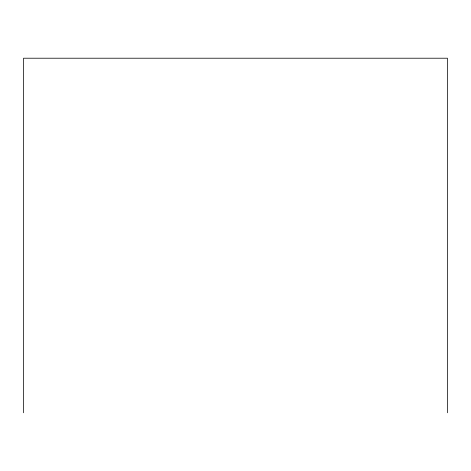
<?xml version="1.0" encoding="UTF-8"?>
<svg xmlns="http://www.w3.org/2000/svg" width="471" height="471" viewBox="0 0 471 471"><rect width="100%" height="100%" fill="white"/><g stroke="black" fill="none" stroke-linecap="round" stroke-linejoin="round"><path stroke-width="0.71" d="M447.45 412.784L447.45 58.216L23.55 58.216L23.55 412.784"/></g></svg>
